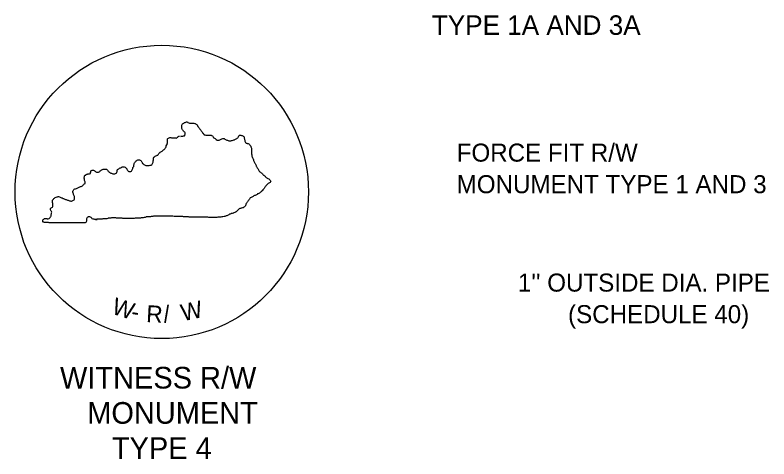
# Model space of a CAD drawing. Extents: x 999 to 1037.6, y 999.3 to 1022.
# Drawn here: x 1012.05 to 1020.4, y 1011.25 to 1016.17 of the extents above; entities that cross this region are included whole.
import ezdxf

# ---------------------------------------------------------------- set-up
doc = ezdxf.new("R2010")
doc.units = 0
doc.layers.add('Level 1', color=7, linetype='Continuous')

msp = doc.modelspace()

# ---------------------------------------------------------------- linework, layer by layer
at = {"layer": 'Level 1'}
msp.add_line((1012.9411, 1013.9032), (1012.9619, 1013.9032), dxfattribs=at)
for points in [[(1013.8855, 1014.8281), (1013.8879, 1014.821), (1013.8974, 1014.8257), (1013.908, 1014.8269), (1013.9175, 1014.8281), (1013.927, 1014.8292), (1013.9293, 1014.834), (1013.9329, 1014.8411), (1013.9364, 1014.8482), (1013.9364, 1014.8577), (1013.9364, 1014.8636), (1013.9317, 1014.8707), (1013.9246, 1014.8754), (1013.9163, 1014.8813), (1013.9128, 1014.8896), (1013.9045, 1014.8967), (1013.9009, 1014.9038), (1013.8985, 1014.9121), (1013.8962, 1014.9192), (1013.8962, 1014.9287), (1013.8974, 1014.9382), (1013.8974, 1014.9477), (1013.9021, 1014.9548), (1013.9057, 1014.9619), (1013.9116, 1014.9678), (1013.9187, 1014.9713), (1013.9282, 1014.9761), (1013.9364, 1014.9784), (1013.9424, 1014.982), (1013.9495, 1014.9844), (1013.9589, 1014.9844), (1013.9649, 1014.9784), (1013.9755, 1014.9749), (1013.9814, 1014.9702), (1013.9909, 1014.9702), (1013.9968, 1014.9702), (1014.0063, 1014.9702), (1014.0158, 1014.9702), (1014.0217, 1014.9702), (1014.0312, 1014.969), (1014.0407, 1014.9678), (1014.0454, 1014.9654), (1014.0501, 1014.9619), (1014.0549, 1014.9595), (1014.062, 1014.9559), (1014.0667, 1014.95), (1014.0714, 1014.9429), (1014.0762, 1014.9346), (1014.0809, 1014.9275), (1014.0856, 1014.9204), (1014.0892, 1014.9157), (1014.0951, 1014.9098), (1014.0975, 1014.905), (1014.1046, 1014.8979), (1014.1093, 1014.8908), (1014.1117, 1014.8861), (1014.1176, 1014.8778), (1014.1224, 1014.8719), (1014.1283, 1014.8648), (1014.133, 1014.8577), (1014.1354, 1014.8529), (1014.1401, 1014.8494), (1014.146, 1014.8423), (1014.1543, 1014.8399), (1014.1626, 1014.8375), (1014.1721, 1014.8375), (1014.178, 1014.8375), (1014.191, 1014.8375), (1014.2017, 1014.8375), (1014.2135, 1014.8375), (1014.2218, 1014.8363), (1014.2266, 1014.834), (1014.236, 1014.8304), (1014.242, 1014.8257), (1014.2443, 1014.8186), (1014.2467, 1014.8115), (1014.2538, 1014.8067), (1014.2585, 1014.8044), (1014.2656, 1014.7996), (1014.2727, 1014.7937), (1014.2799, 1014.7878), (1014.2881, 1014.7831), (1014.2976, 1014.7807), (1014.3035, 1014.7807), (1014.3106, 1014.7831), (1014.3177, 1014.7854), (1014.3249, 1014.7878), (1014.3331, 1014.7925), (1014.3414, 1014.7949), (1014.3509, 1014.7985), (1014.3604, 1014.7985), (1014.3675, 1014.7985), (1014.3758, 1014.7937), (1014.3817, 1014.7878), (1014.3888, 1014.7854), (1014.3959, 1014.7831), (1014.403, 1014.7807), (1014.4101, 1014.7771), (1014.4184, 1014.776), (1014.4291, 1014.776), (1014.4397, 1014.776), (1014.4468, 1014.7783), (1014.4563, 1014.7783), (1014.4646, 1014.7819), (1014.4729, 1014.7842), (1014.48, 1014.7866), (1014.4847, 1014.7902), (1014.4918, 1014.7925), (1014.4989, 1014.7949), (1014.506, 1014.7985), (1014.5108, 1014.8032), (1014.5167, 1014.8079), (1014.5214, 1014.815), (1014.525, 1014.8198), (1014.5285, 1014.8281), (1014.5344, 1014.8328), (1014.538, 1014.8375), (1014.5463, 1014.8387), (1014.5522, 1014.8363), (1014.5605, 1014.8352), (1014.5652, 1014.8328), (1014.5735, 1014.8304), (1014.5783, 1014.8269), (1014.583, 1014.821), (1014.5877, 1014.8138), (1014.5889, 1014.8044), (1014.5901, 1014.7961), (1014.5913, 1014.7902), (1014.5948, 1014.7831), (1014.596, 1014.7724), (1014.5996, 1014.7629), (1014.6031, 1014.7558), (1014.6091, 1014.7499), (1014.6162, 1014.7475), (1014.6233, 1014.7463), (1014.6316, 1014.744), (1014.641, 1014.7416), (1014.6458, 1014.7345), (1014.6505, 1014.7274), (1014.6541, 1014.7227), (1014.6612, 1014.7156), (1014.6635, 1014.7085), (1014.6659, 1014.7002), (1014.6683, 1014.6919), (1014.6694, 1014.6836), (1014.6706, 1014.6741), (1014.6706, 1014.6646), (1014.6706, 1014.654), (1014.6706, 1014.6445), (1014.6706, 1014.635), (1014.6706, 1014.6291)], [(1012.8873, 1014.4207), (1012.8885, 1014.4325), (1012.8908, 1014.4408), (1012.8979, 1014.4456), (1012.905, 1014.4503), (1012.911, 1014.4503), (1012.9204, 1014.4503), (1012.9275, 1014.4468), (1012.9323, 1014.4432), (1012.9382, 1014.4385), (1012.9453, 1014.4325), (1012.9524, 1014.429), (1012.9631, 1014.4278), (1012.9749, 1014.4278), (1012.9832, 1014.4325), (1012.9879, 1014.4361), (1012.9915, 1014.4408), (1012.9998, 1014.4468), (1013.0057, 1014.4515), (1013.0104, 1014.4539), (1013.0175, 1014.4574), (1013.0258, 1014.4598), (1013.0317, 1014.461), (1013.0377, 1014.461), (1013.0483, 1014.4621), (1013.059, 1014.4621), (1013.0649, 1014.4598), (1013.0708, 1014.4527), (1013.0756, 1014.4503), (1013.0791, 1014.4432), (1013.0838, 1014.4373), (1013.0886, 1014.4325), (1013.0945, 1014.4254), (1013.0992, 1014.4231), (1013.1052, 1014.4207), (1013.1123, 1014.4171), (1013.1205, 1014.4148), (1013.1277, 1014.4124), (1013.1336, 1014.41), (1013.1395, 1014.4089), (1013.149, 1014.4077), (1013.1573, 1014.4089), (1013.1644, 1014.4124), (1013.1715, 1014.416), (1013.1762, 1014.4195), (1013.1786, 1014.4266), (1013.1798, 1014.4349), (1013.1821, 1014.4468), (1013.1869, 1014.455), (1013.194, 1014.461), (1013.1999, 1014.4657), (1013.207, 1014.4704), (1013.2153, 1014.474), (1013.2212, 1014.4764), (1013.2295, 1014.4799), (1013.2366, 1014.4846), (1013.2425, 1014.4846), (1013.2532, 1014.4846), (1013.2603, 1014.4846), (1013.2686, 1014.4811), (1013.2733, 1014.4775), (1013.2804, 1014.4728), (1013.2875, 1014.4657), (1013.2899, 1014.4598), (1013.2934, 1014.4527), (1013.2982, 1014.4468), (1013.3029, 1014.4396), (1013.31, 1014.4349), (1013.3159, 1014.4349), (1013.3219, 1014.4349), (1013.3313, 1014.4349), (1013.3396, 1014.4385), (1013.3455, 1014.4444), (1013.3491, 1014.4527), (1013.3515, 1014.461), (1013.3538, 1014.4693), (1013.355, 1014.4787), (1013.3633, 1014.4846), (1013.368, 1014.4918), (1013.368, 1014.4977), (1013.368, 1014.5071), (1013.3704, 1014.5166), (1013.3716, 1014.5225), (1013.3751, 1014.5308), (1013.3799, 1014.5379), (1013.3846, 1014.545), (1013.3917, 1014.551), (1013.3965, 1014.5545), (1013.4036, 1014.5604), (1013.4107, 1014.564), (1013.419, 1014.5652), (1013.4296, 1014.5628), (1013.4355, 1014.5604), (1013.4426, 1014.5581), (1013.4462, 1014.5521), (1013.4509, 1014.545), (1013.4533, 1014.5403), (1013.4569, 1014.5332), (1013.4628, 1014.5249), (1013.4687, 1014.5178), (1013.4758, 1014.5131), (1013.4829, 1014.5083), (1013.4912, 1014.506), (1013.4995, 1014.5024), (1013.5101, 1014.5024), (1013.5208, 1014.5012), (1013.5303, 1014.5012), (1013.5362, 1014.5012), (1013.5457, 1014.5036), (1013.5516, 1014.5036), (1013.5575, 1014.5036), (1013.5646, 1014.5083), (1013.5693, 1014.5154), (1013.5717, 1014.5225), (1013.5753, 1014.5308), (1013.5788, 1014.5379), (1013.5788, 1014.5474), (1013.5812, 1014.5557), (1013.5824, 1014.5616), (1013.5824, 1014.5687), (1013.5847, 1014.577), (1013.5847, 1014.5841), (1013.5883, 1014.5924), (1013.5954, 1014.5983), (1013.6013, 1014.6042), (1013.6108, 1014.6066), (1013.6203, 1014.6114), (1013.6262, 1014.6149), (1013.6309, 1014.6173), (1013.6345, 1014.622), (1013.6392, 1014.6256), (1013.644, 1014.6327), (1013.6499, 1014.6398), (1013.657, 1014.6445), (1013.6593, 1014.6492), (1013.6665, 1014.654), (1013.6712, 1014.6575), (1013.6795, 1014.6611), (1013.6878, 1014.6682), (1013.6949, 1014.6753), (1013.702, 1014.6789), (1013.7091, 1014.6848), (1013.715, 1014.6919), (1013.7197, 1014.699), (1013.7233, 1014.7061), (1013.7257, 1014.7144), (1013.7257, 1014.7203), (1013.7316, 1014.7298), (1013.7339, 1014.7345), (1013.7363, 1014.7416), (1013.7375, 1014.7511), (1013.7387, 1014.7617), (1013.7387, 1014.7712), (1013.7375, 1014.7795), (1013.7375, 1014.789), (1013.7399, 1014.7961), (1013.7446, 1014.802), (1013.7517, 1014.8044), (1013.7588, 1014.8091), (1013.7659, 1014.8115), (1013.7718, 1014.8127), (1013.7778, 1014.8115), (1013.7825, 1014.8091), (1013.7932, 1014.8079), (1013.7991, 1014.8079), (1013.8062, 1014.8079), (1013.8168, 1014.8079), (1013.8275, 1014.8067), (1013.837, 1014.8056), (1013.8464, 1014.8115), (1013.8536, 1014.815), (1013.8571, 1014.821), (1013.8642, 1014.8245), (1013.8725, 1014.8257), (1013.8725, 1014.8269)], [(1014.6706, 1014.6291), (1014.673, 1014.6185), (1014.673, 1014.6125), (1014.6742, 1014.6042), (1014.6766, 1014.596), (1014.6813, 1014.5877), (1014.6848, 1014.5806), (1014.6872, 1014.5735), (1014.6908, 1014.5652), (1014.6919, 1014.5569), (1014.6943, 1014.5486), (1014.6979, 1014.5415), (1014.7026, 1014.5344), (1014.705, 1014.5285), (1014.7085, 1014.5237), (1014.7133, 1014.5154), (1014.718, 1014.5095), (1014.7204, 1014.5012), (1014.7227, 1014.4929), (1014.7263, 1014.4882), (1014.7287, 1014.4835), (1014.7322, 1014.4764), (1014.7381, 1014.4693), (1014.7429, 1014.4621), (1014.7452, 1014.4539), (1014.7523, 1014.4468), (1014.7559, 1014.4396), (1014.763, 1014.4325), (1014.7701, 1014.4266), (1014.7772, 1014.4207), (1014.7831, 1014.4148), (1014.7902, 1014.4089), (1014.7962, 1014.4018), (1014.8033, 1014.3958), (1014.8115, 1014.3923), (1014.8139, 1014.3875), (1014.8198, 1014.3816), (1014.8258, 1014.3757), (1014.8317, 1014.3698), (1014.8376, 1014.3639), (1014.8447, 1014.3591), (1014.8518, 1014.3568), (1014.8601, 1014.352), (1014.866, 1014.3485), (1014.8731, 1014.3425), (1014.8779, 1014.3366), (1014.8826, 1014.3283), (1014.8814, 1014.32), (1014.8767, 1014.3141), (1014.8696, 1014.3094), (1014.8625, 1014.3047), (1014.8554, 1014.3011), (1014.8483, 1014.2952), (1014.8447, 1014.2904), (1014.8388, 1014.2869), (1014.8317, 1014.281), (1014.8269, 1014.275), (1014.8246, 1014.2668), (1014.8187, 1014.2597), (1014.8139, 1014.2525), (1014.8092, 1014.2466), (1014.8033, 1014.2395), (1014.7962, 1014.2301), (1014.7879, 1014.2218), (1014.7808, 1014.217), (1014.776, 1014.2111), (1014.7677, 1014.2052), (1014.7618, 1014.1981), (1014.7571, 1014.1957), (1014.7523, 1014.191), (1014.744, 1014.1886), (1014.7369, 1014.1862), (1014.7322, 1014.1803), (1014.7251, 1014.1779), (1014.718, 1014.1732), (1014.7109, 1014.1697), (1014.7026, 1014.1673), (1014.6967, 1014.1649), (1014.6884, 1014.159), (1014.6813, 1014.1554), (1014.673, 1014.1519), (1014.6647, 1014.1483), (1014.6564, 1014.1412), (1014.6517, 1014.1353), (1014.6458, 1014.1282), (1014.6398, 1014.1211), (1014.6351, 1014.114), (1014.6292, 1014.1069), (1014.6244, 1014.0998), (1014.6209, 1014.0951), (1014.6162, 1014.0879), (1014.6102, 1014.0808), (1014.6067, 1014.0737)], [(1012.9619, 1013.9032), (1012.9559, 1013.9032), (1012.9465, 1013.9032), (1012.9358, 1013.9032), (1012.9263, 1013.9056), (1012.9145, 1013.9068), (1012.905, 1013.9103), (1012.9003, 1013.9162), (1012.8944, 1013.9233), (1012.8873, 1013.9281), (1012.879, 1013.9316), (1012.8683, 1013.9328), (1012.86, 1013.9316), (1012.8565, 1013.9269), (1012.8506, 1013.9233), (1012.8458, 1013.9174), (1012.8423, 1013.9091), (1012.8423, 1013.8997), (1012.8423, 1013.8902), (1012.8423, 1013.8843), (1012.8399, 1013.8772), (1012.834, 1013.8689), (1012.8269, 1013.8653), (1012.8174, 1013.8653), (1012.8079, 1013.8653), (1012.7985, 1013.8665), (1012.7925, 1013.8665), (1012.7831, 1013.8665), (1012.7724, 1013.8665), (1012.7665, 1013.8665), (1012.7582, 1013.8653), (1012.7511, 1013.8653), (1012.7392, 1013.8653), (1012.7298, 1013.8653), (1012.7227, 1013.8653), (1012.7167, 1013.8653), (1012.7108, 1013.8653), (1012.7037, 1013.8653), (1012.6978, 1013.8653), (1012.6919, 1013.8653), (1012.686, 1013.8653), (1012.6777, 1013.8641), (1012.6658, 1013.8641), (1012.6587, 1013.8641), (1012.6516, 1013.8641), (1012.6445, 1013.8641), (1012.6386, 1013.8641), (1012.6327, 1013.8641), (1012.622, 1013.8641), (1012.6114, 1013.8641), (1012.6054, 1013.8641), (1012.5995, 1013.8641), (1012.5912, 1013.8653), (1012.5818, 1013.8653), (1012.5723, 1013.8653), (1012.5652, 1013.8653), (1012.5569, 1013.8653), (1012.551, 1013.8653), (1012.545, 1013.8653), (1012.5344, 1013.8653), (1012.5225, 1013.8653), (1012.5119, 1013.8665), (1012.5024, 1013.8665), (1012.4965, 1013.8665), (1012.4858, 1013.8665), (1012.4799, 1013.8665), (1012.4716, 1013.8665), (1012.4645, 1013.8665), (1012.455, 1013.8665), (1012.4479, 1013.8665), (1012.4408, 1013.8665), (1012.4302, 1013.8665), (1012.4207, 1013.8677), (1012.4112, 1013.8677), (1012.4006, 1013.8677), (1012.3864, 1013.8689), (1012.3769, 1013.8689), (1012.3686, 1013.8724), (1012.3615, 1013.8736), (1012.3568, 1013.876), (1012.3568, 1013.8878), (1012.3591, 1013.8961), (1012.3615, 1013.9032), (1012.3686, 1013.9068), (1012.3757, 1013.9127), (1012.384, 1013.9139), (1012.3935, 1013.9139), (1012.4029, 1013.9139), (1012.4077, 1013.9115), (1012.4172, 1013.9115), (1012.4266, 1013.9139), (1012.4325, 1013.9186), (1012.4385, 1013.9245), (1012.4444, 1013.9305), (1012.4479, 1013.9376), (1012.4503, 1013.9423), (1012.4503, 1013.9482), (1012.4503, 1013.9577), (1012.4527, 1013.9672), (1012.455, 1013.9755), (1012.4574, 1013.9837), (1012.4539, 1013.9908), (1012.4515, 1013.9956), (1012.4479, 1014.0027), (1012.4444, 1014.0098), (1012.4432, 1014.0181), (1012.4444, 1014.0264), (1012.4503, 1014.0323), (1012.4574, 1014.037), (1012.4645, 1014.0406), (1012.4681, 1014.0477), (1012.4693, 1014.056), (1012.4693, 1014.0655), (1012.4681, 1014.0737), (1012.4681, 1014.0844), (1012.4657, 1014.0891), (1012.4657, 1014.0986), (1012.4645, 1014.1081), (1012.4657, 1014.1176), (1012.4693, 1014.1223), (1012.4752, 1014.1282), (1012.4811, 1014.1341), (1012.4882, 1014.1389), (1012.4965, 1014.1448), (1012.506, 1014.1507), (1012.5154, 1014.1531), (1012.5202, 1014.1554), (1012.5273, 1014.159), (1012.5332, 1014.159), (1012.5427, 1014.1554), (1012.5521, 1014.1507), (1012.5593, 1014.1472), (1012.5664, 1014.1436), (1012.5735, 1014.1412), (1012.5818, 1014.1365), (1012.5877, 1014.1353), (1012.596, 1014.1329), (1012.6031, 1014.1294), (1012.6102, 1014.1258), (1012.6173, 1014.1235), (1012.6244, 1014.1199), (1012.6315, 1014.1176), (1012.6386, 1014.1152), (1012.6457, 1014.1128), (1012.654, 1014.1093), (1012.6623, 1014.1081), (1012.6682, 1014.1069), (1012.6741, 1014.1069), (1012.6836, 1014.1081), (1012.6907, 1014.1128), (1012.6978, 1014.1176), (1012.7049, 1014.1223), (1012.7073, 1014.127), (1012.7085, 1014.1365), (1012.7085, 1014.146), (1012.7073, 1014.1566), (1012.7049, 1014.1661), (1012.7014, 1014.1732), (1012.699, 1014.1803), (1012.6966, 1014.1874), (1012.6931, 1014.1957), (1012.6919, 1014.2052), (1012.6919, 1014.2147), (1012.6942, 1014.2229), (1012.6966, 1014.2277), (1012.7014, 1014.2348), (1012.7061, 1014.2383), (1012.7132, 1014.2431), (1012.7215, 1014.2443), (1012.7298, 1014.2478), (1012.7369, 1014.2514), (1012.7452, 1014.2549), (1012.7523, 1014.2573), (1012.7594, 1014.2597), (1012.7677, 1014.2644), (1012.7748, 1014.2668), (1012.7819, 1014.2691), (1012.789, 1014.2727), (1012.7973, 1014.275), (1012.8032, 1014.2822), (1012.8079, 1014.2904), (1012.8127, 1014.2928), (1012.8198, 1014.2964), (1012.8257, 1014.3023), (1012.8281, 1014.3106), (1012.8269, 1014.32), (1012.8245, 1014.3272), (1012.8198, 1014.3343), (1012.8198, 1014.3402), (1012.8186, 1014.3497), (1012.8174, 1014.3591), (1012.8162, 1014.3674), (1012.8186, 1014.3757), (1012.8198, 1014.3852), (1012.8257, 1014.3923), (1012.8328, 1014.3958), (1012.8387, 1014.4006), (1012.8458, 1014.4041), (1012.8529, 1014.4065), (1012.8577, 1014.4089), (1012.8671, 1014.4089), (1012.8766, 1014.41), (1012.8849, 1014.4124), (1012.8873, 1014.4207), (1012.8861, 1014.4278)], [(1014.6067, 1014.0737), (1014.6055, 1014.0631), (1014.6019, 1014.0572), (1014.5984, 1014.0501), (1014.5925, 1014.043), (1014.5854, 1014.0382), (1014.5771, 1014.0335), (1014.5688, 1014.0311), (1014.5605, 1014.0287), (1014.5546, 1014.0276), (1014.5463, 1014.0252), (1014.5404, 1014.0228), (1014.5333, 1014.0193), (1014.5262, 1014.0145), (1014.5202, 1014.0098), (1014.5143, 1014.0027), (1014.5096, 1013.998), (1014.5048, 1013.992), (1014.4977, 1013.9861), (1014.4918, 1013.9814), (1014.4835, 1013.979), (1014.4752, 1013.9778), (1014.4705, 1013.9743), (1014.4646, 1013.9743), (1014.4563, 1013.9707), (1014.4456, 1013.9683), (1014.4409, 1013.966), (1014.4326, 1013.9636), (1014.4255, 1013.9601), (1014.4196, 1013.9553), (1014.4125, 1013.9518), (1014.4054, 1013.9482), (1014.3971, 1013.9447), (1014.39, 1013.9423), (1014.3829, 1013.9399), (1014.3746, 1013.9376), (1014.3663, 1013.9352), (1014.3533, 1013.934), (1014.345, 1013.9305), (1014.3391, 1013.9305), (1014.3308, 1013.9293), (1014.3225, 1013.9281), (1014.3154, 1013.9281), (1014.3047, 1013.9281), (1014.2952, 1013.9281), (1014.287, 1013.9257), (1014.2775, 1013.9257), (1014.2692, 1013.9245), (1014.2597, 1013.9245), (1014.2538, 1013.9245), (1014.2408, 1013.9245), (1014.2337, 1013.9245), (1014.2242, 1013.9245), (1014.2135, 1013.9257), (1014.2041, 1013.9257), (1014.197, 1013.9257), (1014.1875, 1013.9281), (1014.1804, 1013.9281), (1014.1733, 1013.9281), (1014.1674, 1013.9281), (1014.1614, 1013.9281), (1014.1555, 1013.9281), (1014.1425, 1013.9281), (1014.133, 1013.9281), (1014.1212, 1013.9281), (1014.1129, 1013.9269), (1014.107, 1013.9269), (1014.0951, 1013.9269), (1014.088, 1013.9269), (1014.0809, 1013.9269), (1014.0714, 1013.9269), (1014.0584, 1013.9269), (1014.0513, 1013.9269), (1014.0407, 1013.9269), (1014.0347, 1013.9269), (1014.0253, 1013.9269), (1014.0158, 1013.9269), (1014.0063, 1013.9269), (1013.9992, 1013.9269), (1013.9909, 1013.9281), (1013.9791, 1013.9281), (1013.9708, 1013.9305), (1013.9625, 1013.9316), (1013.953, 1013.9316), (1013.9435, 1013.9316), (1013.9364, 1013.9316), (1013.927, 1013.934), (1013.9163, 1013.934), (1013.9092, 1013.9352), (1013.8985, 1013.9352), (1013.8879, 1013.9352), (1013.8749, 1013.9352), (1013.8689, 1013.9352), (1013.863, 1013.9352), (1013.8559, 1013.9352), (1013.8464, 1013.9352), (1013.8393, 1013.9352), (1013.8299, 1013.9352), (1013.818, 1013.9376), (1013.8121, 1013.9376), (1013.7991, 1013.9387), (1013.792, 1013.9387), (1013.7861, 1013.9387), (1013.7766, 1013.9387), (1013.7659, 1013.9387), (1013.7576, 1013.9399), (1013.7517, 1013.9399), (1013.7458, 1013.9399), (1013.7339, 1013.9399), (1013.7268, 1013.9399), (1013.7197, 1013.9399), (1013.7126, 1013.9399), (1013.7067, 1013.9399), (1013.6949, 1013.9399), (1013.6878, 1013.9387), (1013.6783, 1013.9387), (1013.6712, 1013.9387), (1013.6605, 1013.9387), (1013.6534, 1013.9387), (1013.6463, 1013.9387), (1013.6392, 1013.9387), (1013.6321, 1013.9387), (1013.6238, 1013.9387), (1013.6143, 1013.9387), (1013.6049, 1013.9387), (1013.5954, 1013.9387), (1013.5852, 1013.9399)], [(1013.5788, 1013.9364), (1013.5693, 1013.9352), (1013.5599, 1013.9352), (1013.5516, 1013.934), (1013.5433, 1013.9328), (1013.535, 1013.9305), (1013.5232, 1013.9305), (1013.5137, 1013.9305), (1013.5042, 1013.9305), (1013.4995, 1013.9281), (1013.49, 1013.9257), (1013.4817, 1013.9233), (1013.4687, 1013.9222), (1013.4616, 1013.9198), (1013.4557, 1013.9198), (1013.4474, 1013.9198), (1013.4415, 1013.9186), (1013.4344, 1013.9186), (1013.4284, 1013.9186), (1013.4178, 1013.9186), (1013.4119, 1013.9186), (1013.4036, 1013.9162), (1013.3929, 1013.9162), (1013.3799, 1013.9162), (1013.3716, 1013.9151), (1013.3657, 1013.9151), (1013.3598, 1013.9151), (1013.3467, 1013.9151), (1013.3408, 1013.9151), (1013.3337, 1013.9151), (1013.3278, 1013.9151), (1013.3148, 1013.9151), (1013.3041, 1013.9151), (1013.297, 1013.9151), (1013.2911, 1013.9151), (1013.284, 1013.9151), (1013.2745, 1013.9151), (1013.265, 1013.9151), (1013.2591, 1013.9151), (1013.2508, 1013.9151), (1013.2437, 1013.9151), (1013.2378, 1013.9174), (1013.2271, 1013.9186), (1013.2177, 1013.9186), (1013.2117, 1013.9186), (1013.2011, 1013.9186), (1013.1928, 1013.9186), (1013.1798, 1013.9186), (1013.1727, 1013.9186), (1013.1655, 1013.9198), (1013.1573, 1013.9198), (1013.149, 1013.9198), (1013.1419, 1013.9198), (1013.1359, 1013.9198), (1013.1265, 1013.9198), (1013.1205, 1013.9198), (1013.1111, 1013.9186), (1013.1052, 1013.9186), (1013.0969, 1013.9174), (1013.0909, 1013.9174), (1013.0827, 1013.9162), (1013.0767, 1013.9139), (1013.0684, 1013.9115), (1013.059, 1013.9103), (1013.0519, 1013.9103), (1013.04, 1013.9103), (1013.0329, 1013.9103), (1013.0223, 1013.9103), (1013.014, 1013.908), (1013.0081, 1013.908), (1012.9986, 1013.908), (1012.9891, 1013.908), (1012.9796, 1013.908), (1012.969, 1013.908), (1012.9631, 1013.9068), (1012.9548, 1013.9056), (1012.9411, 1013.9032)]]:
    msp.add_lwpolyline(points, dxfattribs=at)
msp.add_circle((1013.6758, 1014.2084), 1.625, dxfattribs=at)

# ---------------------------------------------------------------- texts
for s, height, p in [('TYPE 1A AND 3A', 0.216, (1016.6676, 1015.9487)), ('FORCE FIT R/W ', 0.2, (1016.9421, 1014.544)), ('MONUMENT TYPE 1 AND 3', 0.2, (1016.9421, 1014.194)), ("1'' OUTSIDE DIA. PIPE", 0.2, (1017.6198, 1013.1038)), ('(SCHEDULE 40)', 0.2, (1018.1757, 1012.7538)), ('WITNESS R/W', 0.24, (1012.5486, 1012.0297)), ('MONUMENT', 0.24, (1012.85, 1011.6397)), ('TYPE 4', 0.24, (1013.123, 1011.2497))]:
    msp.add_text(s, height=height, dxfattribs=at).set_placement(p)
for s, rotation, p in [('W', 342.22263, (1013.1095, 1012.8629)), ('W', 11.99839, (1013.909, 1012.7743)), ('R', 356.98747, (1013.5001, 1012.7667)), ('/', 4.36988, (1013.7014, 1012.7571)), ('-', 350.58937, (1013.3279, 1012.796))]:
    msp.add_text(s, height=0.1875, rotation=rotation, dxfattribs=at).set_placement(p)

doc.saveas('drawing.dxf')
